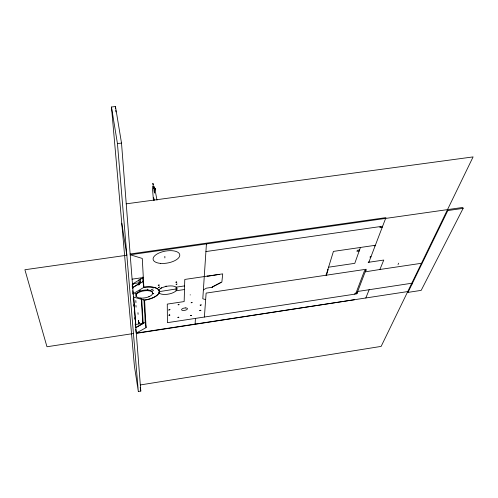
<?xml version="1.0" encoding="UTF-8"?>
<svg xmlns="http://www.w3.org/2000/svg" width="498" height="498" viewBox="0 0 498 498"><rect width="100%" height="100%" fill="white"/><g stroke="black" fill="none" stroke-linecap="round" stroke-linejoin="round"><path stroke-width="0.75" d="M138.724 283.599L138.618 283.96M195.116 324.092L195.421 318.403L356.773 293.845L366.179 269.256L206.122 293.098L204.392 317.039M206.427 243.914L202.798 298.788L205.649 299.597M219.294 274.373L207.249 276.309L207.212 275.911M139.247 281.986L139.073 281.868M153.39 199.847L152.531 189.165L152.855 186.028L153.571 189.165L153.21 185.891L154.119 188.692L154.48 186.756L156.995 200.227M153.098 290.471L152.842 290.826L153.185 290.539M135.954 302.579L135.817 300.543M326.103 275.226L333.43 251.403L375.349 245.29M326.084 274.884L326.501 275.052L328.033 269.673M360.434 247.469L354.788 263.33L328.574 267.202M354.738 294.156L355.074 293.26L357.44 292.936L356.02 293.011L364.555 270.576L366.161 270.184L365.806 270.233M380.329 226.565L379.893 227.717L382.196 227.387M374.353 245.439L374.172 245.912L375.162 245.769M354.526 299.709L136.309 333.367M368.856 262.259L385.931 217.632L130.134 253.992M365.812 297.978L369.161 289.718M365.183 271.858L379.899 269.486L383.759 260.056L368.134 262.365L368.981 261.923M398.045 264.538L398.643 263.181M158.806 293.198A15.276 6.393 -9.5 0 0 143.86 287.184L142.272 258.443L130.196 254.758L462.823 207.442L463.128 208.363L421.177 290.371L407.993 292.388L447.814 210.542L447.515 209.621M153.172 288.809L152.637 289.375L151.118 289.599M133.227 284.595L132.705 284.731M147.937 289.575L147.62 289.562M153.695 293.658L153.384 293.814L153.764 293.565M135.854 296.789L135.811 296.715M139.154 282.453L139.49 282.229M132.468 284.028L143.324 277.523L132.095 279.16M140.48 278.818L140.716 282.627L132.356 287.614L132.238 286.126M132.985 287.52L142.938 281.588L142.677 277.013M133.489 297.088L144.594 300.188A15.276 6.393 -9.5 0 0 159.304 291.548A15.276 6.393 -9.5 0 0 143.885 287.358L133.234 293.664L132.767 290.701M135.5 327.684L143.194 323.345L141.693 298.713M135.462 327.877L145.235 322.362L143.928 299.174M203.383 289.886L206.477 288.143L212.484 287.253M212.092 286.997L221.062 282.428M212.136 287.228L221.878 281.968L222.706 273.875L184.77 279.44L184.16 301.576L167.278 304.104L167.421 322.667L195.421 318.403M135.699 329.365L136.284 333.094L146.082 327.603L144.594 300.188M148.84 296.733L149.02 296.671M138.32 391.472L140.797 391.073L121.512 143.082L115.468 106.528L111.471 107.014L134.398 366.049L138.32 391.472L117.441 143.598L111.471 107.014M140.318 384.948L381.138 346.396L473.1 156.901L126.237 203.831M133.439 333.529L46.974 346.757L24.9 269.742L126.847 255.237L121.755 223.197M136.284 333.094L407.75 291.567L407.993 292.388M357.682 291.461L411.79 283.238L412.039 284.072M379.899 269.486L421.476 263.28L421.738 264.139M370.979 256.713L369.921 257.086L370.892 256.943M184.59 285.902L176.161 287.147L176.124 290.776L184.49 289.537M176.143 288.971L159.31 291.635M328.089 269.897L327.672 269.729M359.544 249.965L357.315 250.289L356.935 251.353L359.164 251.023M133.246 283.636L139.228 282.758L139.029 279.658M447.814 210.542L463.128 208.363M205.923 251.558L382.638 226.235M117.441 143.598L121.512 143.082M135.064 293.714L135.512 293.832L135.132 293.615M133.103 283.997L133.694 283.947M138.463 284.713L138.537 285.08M139.814 290.558L140.15 290.82L140 290.49M138.643 284.489L139.098 284.719M147.315 289.207L147.364 289.568L147.508 289.207M132.729 284.184L132.736 284.576L132.593 284.265M190.199 294.997L190.224 294.729M138.083 314.325L137.977 312.682M136.06 307.117L135.942 305.417M139.073 284.47L138.967 284.047L139.104 284.819M138.986 284.103L139.067 284.439L139.029 284.109M138.699 322.374L138.849 323.158L138.618 321.783M138.668 322.237L138.861 323.27M138.923 284.047L138.986 284.395L138.911 283.891M138.606 321.708L138.83 323.009M142.938 281.588L143.885 287.358M140.598 281.93L140.716 282.627M145.235 322.362L146.082 327.603M143.088 322.692L143.194 323.345M138.587 321.484L138.811 322.897L138.456 320.544M132.175 284.595L132.842 288.803M132.829 292.936L133.047 294.318M140.212 387.338L140.797 391.073M138.481 320.706L138.793 322.735M138.438 320.32L138.874 323.407M154.112 200.264L153.664 197.849L153.926 200.252M115.468 106.528L115.654 108.85M115.785 110.4L115.916 111.95M133.694 297.051L135.817 324.466L142.795 323.401L141.283 299.005M133.215 298.582L133.333 300.113M133.694 304.708L133.819 306.239M134.236 311.599L134.36 313.136M134.721 317.73L134.84 319.262M135.201 323.856L135.381 326.153M164.844 256.37L164.863 257.914M158.432 293.783A15.276 6.393 -9.5 0 1 145.211 299.921M136.234 295.812A8.441 3.536 -9.5 0 1 144.028 290.135A8.441 3.536 -9.5 0 1 152.32 293.434M158.451 290.77A9.549 4.003 -10.1 0 1 172.557 285.995A9.549 4.003 -10.1 0 1 173.653 292.457A9.549 4.003 -10.1 0 1 158.8 292.812M160.561 288.33A9.549 4.003 -10.1 0 1 161.757 287.657M165.243 286.387A9.549 4.003 -10.1 0 1 166.463 286.107M154.399 187.671L154.853 190.473L154.399 187.671M200.856 310.26L199.71 310.634L200.856 310.26M201.192 304.932L200.37 305.392L200.053 305.1L201.192 304.932M153.191 184.932L152.905 183.376L153.191 184.932M138.469 284.034L138.419 284.458L138.469 284.034M155.308 189.352L155.146 188.331L155.308 189.352M154.143 190.248L154.424 192.919L154.143 190.248M169.936 309.632L168.785 310.011L169.936 309.632M178.16 317.238L177.823 317.612L178.975 317.251L178.16 317.238M191.413 302.448L191.064 302.84L192.247 302.473L191.413 302.448M178.371 304.409L178.016 304.602L178.346 304.888L179.193 304.62L178.371 304.409M191.662 315.508L190.535 315.502L191.662 315.508M139.029 283.798L138.637 283.978L139.029 283.798M169.606 314.854L168.81 315.302L169.949 315.134L169.606 314.854M159.074 284.974L158.233 285.117L158.296 285.503L159.136 285.36L159.074 284.974M176.69 281.955L175.85 282.098L175.9 282.491L176.734 282.347L176.69 281.955M159.391 287.016L158.607 287.483L159.391 287.016M176.933 284.009L176.136 284.483L176.933 284.009M185.293 307.926L183.781 308.156A2.957 1.183 -10.6 0 0 181.589 309.644A2.957 1.183 -10.6 0 0 183.718 310.484L185.225 310.254A2.957 1.183 -10.6 0 0 187.416 308.766A2.957 1.183 -10.6 0 0 185.293 307.926M140.28 298.053A8.447 3.53 -9.5 0 0 152.687 293.166A8.447 3.53 -9.5 0 0 140.05 291.903A8.447 3.53 -9.5 0 0 140.28 298.053M160.481 263.386A13.514 6.051 -10.1 0 0 179.772 254.808A13.514 6.051 -10.1 0 0 159.092 252.984A13.514 6.051 -10.1 0 0 160.481 263.386"/></g></svg>
